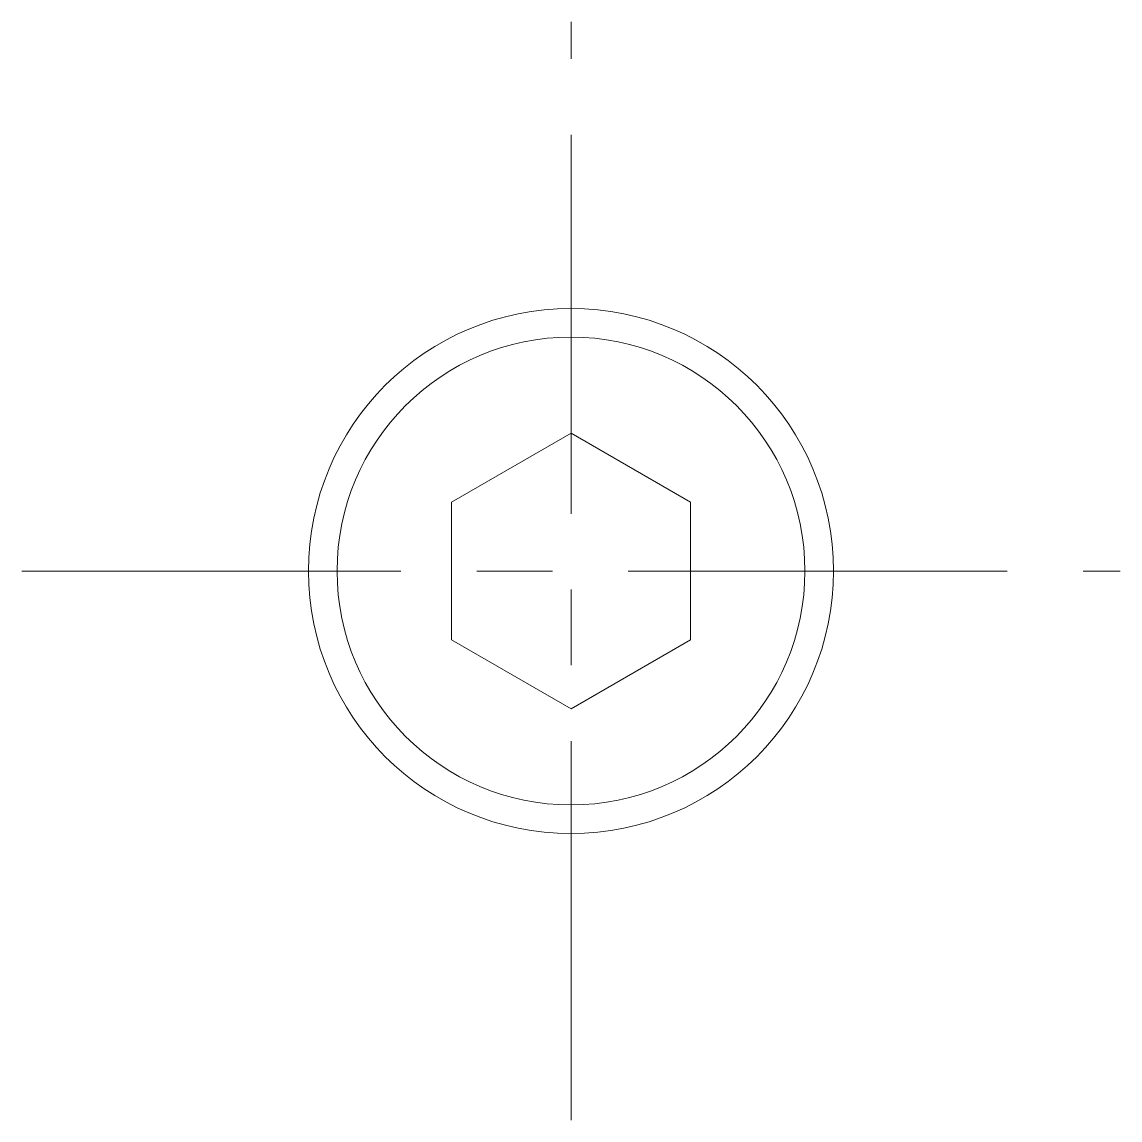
# Model space of a CAD drawing. Header units: millimetres. Extents: x -5.8 to 5.8, y -5.8 to 5.8.
import ezdxf

# ---------------------------------------------------------------- set-up
doc = ezdxf.new("R2010")
doc.units = ezdxf.units.MM
doc.header["$LTSCALE"] = 0.5
doc.linetypes.add('CENTER', pattern=[50.8, 31.75, -6.35, 6.35, -6.35])
doc.layers.get('0').update_dxf_attribs({"color": 9, "lineweight": 15})

msp = doc.modelspace()

# ---------------------------------------------------------------- linework, layer by layer
at = {"color": 1, "linetype": 'CENTER', "ltscale": 0.25}
for p, q in [((0, -5.75), (0, 5.75)), ((-5.75, 0), (5.75, 0))]:
    msp.add_line(p, q, dxfattribs=at)
at = {"ltscale": 0.5}
msp.add_lwpolyline([(-1.25, -0.722), (0, -1.443), (1.25, -0.722), (1.25, 0.722), (0, 1.443), (-1.25, 0.722)], close=True, dxfattribs=at)
for radius in [2.75, 2.45]:
    msp.add_circle((0, 0), radius, dxfattribs=at)

doc.saveas('drawing.dxf')
